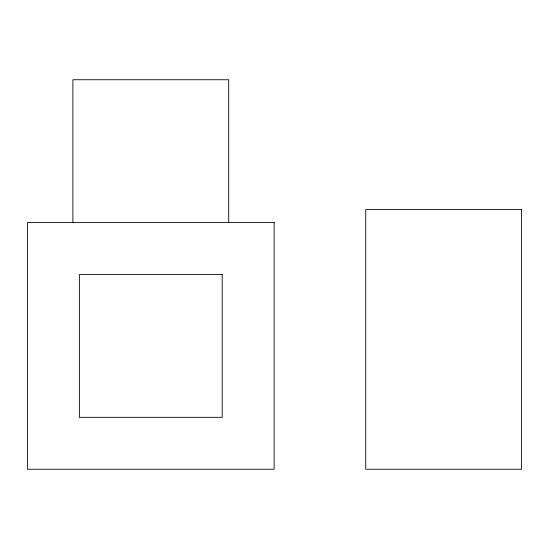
<?xml version="1.0" encoding="UTF-8"?>
<svg xmlns="http://www.w3.org/2000/svg" width="549" height="549" viewBox="0 0 549 549"><rect width="100%" height="100%" fill="white"/><g stroke="black" fill="none" stroke-linecap="round" stroke-linejoin="round"><path stroke-width="0.82" d="M228.7 222.565L228.7 79.742L72.893 79.742L72.893 222.565M521.55 209.581L365.744 209.581L365.744 469.258L521.55 469.258L521.55 209.581M274.143 222.565L27.45 222.565L27.45 469.258L274.143 469.258L274.143 222.565M222.208 274.5L79.385 274.5L79.385 417.322L222.208 417.322L222.208 274.5"/></g></svg>
